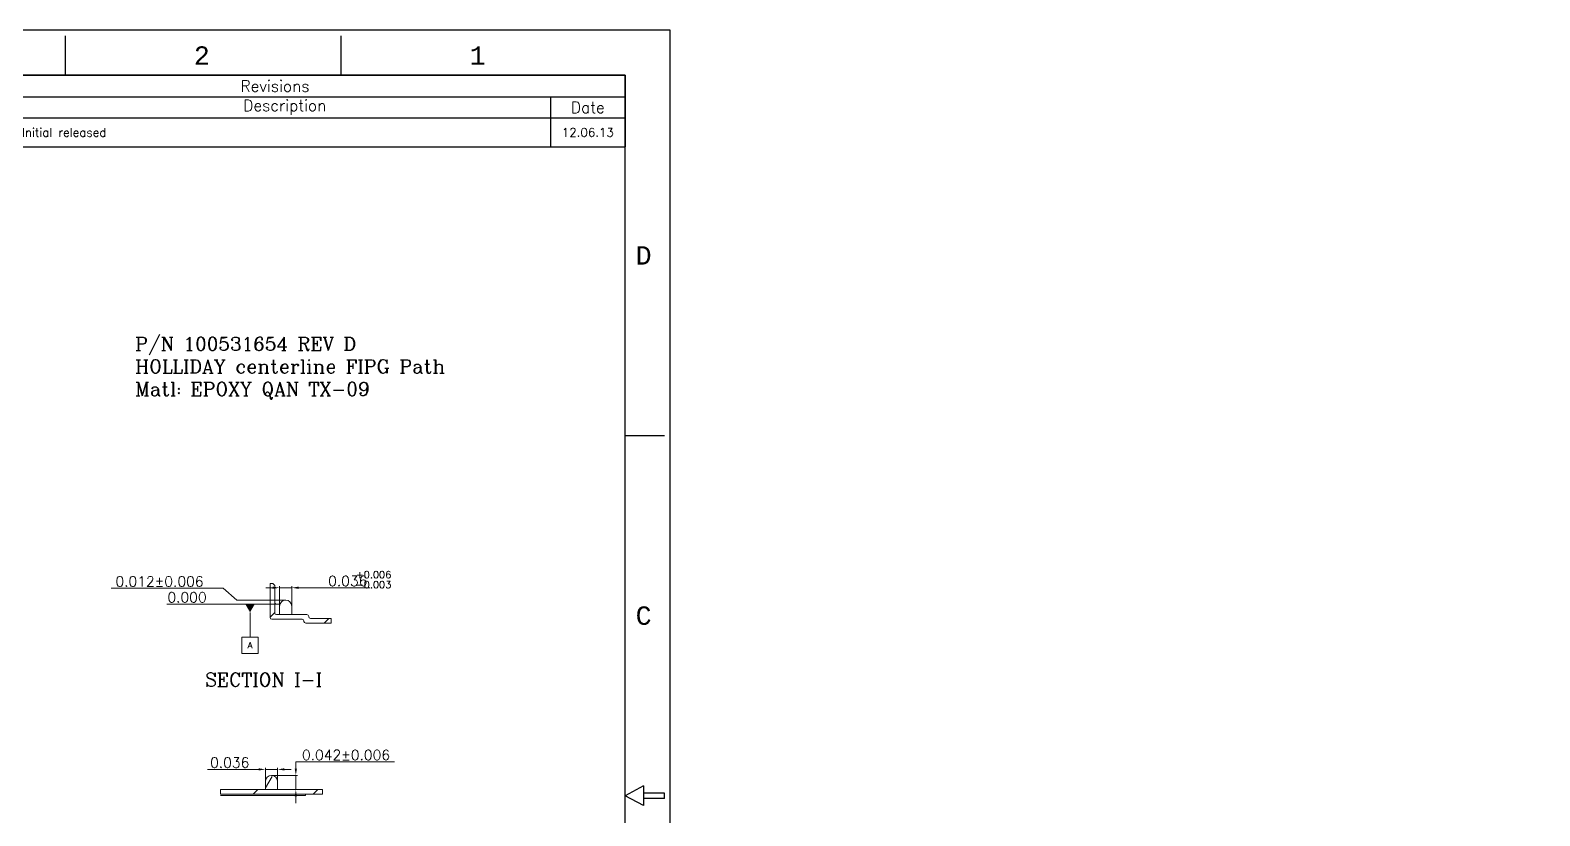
# Model space of a CAD drawing. Header units: inches. Extents: x 248.84 to 258.22, y 1475.26 to 1479.77.
# Drawn here: x 253.773 to 258.222, y 1477.457 to 1479.772 of the extents above; entities that cross this region are included whole.
import ezdxf
from ezdxf.enums import TextEntityAlignment as Align

# ---------------------------------------------------------------- set-up
doc = ezdxf.new("R2010")
doc.units = ezdxf.units.IN
doc.header["$MEASUREMENT"] = 0
doc.layers.add('dimension', color=2, linetype='Continuous', lineweight=9)
doc.layers.add('Text', color=2, linetype='Continuous')
doc.layers.add('TitleBlock', color=3, linetype='Continuous')
doc.styles.add('MONOTXT', font='monotxt.shx')
doc.styles.add('RomanC', font='romanc.shx')
doc.styles.get("Standard").update_dxf_attribs({"font": 'romans.shx', "bigfont": 'gbcbig.shx'})
doc.dimstyles.new('Copy of 0.000', dxfattribs={"dimtxt": 0.03, "dimasz": 0.02, "dimexe": 0.005, "dimexo": 0, "dimgap": 0.005, "dimtad": 1, "dimtoh": 1, "dimdec": 3, "dimzin": 1, "dimdsep": 46, "dimtxsty": 'Standard', "dimcen": 0.05, "dimclrd": 256, "dimclre": 256, "dimclrt": 256, "dimadec": 0, "dimazin": 0, "dimtfac": 1, "dimtdec": 3, "dimtmove": 0, "dimatfit": 3, "dimfxl": 1, "dimlwd": -1, "dimlwe": -1, "dimarcsym": 0})

# ---------------------------------------------------------------- blocks, each defined once
blk = doc.blocks.new('TB')
at = {"layer": 'TitleBlock', "linetype": 'Continuous'}
for p, q in [((303.5, 271), (303.5, 264)), ((352.5, 271), (352.5, 264)), ((403.01, 257.45), (403.01, 253.99)), ((403.01, 200), (410.01, 200)), ((406.28, 137.75), (403.01, 136)), ((406.28, 137.75), (406.28, 134.25)), ((406.28, 134.25), (403.01, 136)), ((410.02, 136.47), (406.28, 136.47)), ((410.02, 135.53), (406.28, 135.53)), ((410.02, 135.53), (410.02, 136.47))]:
    blk.add_line(p, q, dxfattribs=at)
at = {"layer": 'TitleBlock', "linetype": 'Continuous', "flags": 128}
for points in [[(411.01, 0), (411.01, 272), (0, 272), (0, 0)], [(403.01, 8), (403.01, 264), (8, 264), (8, 8)]]:
    blk.add_lwpolyline(points, close=True, dxfattribs=at)
at = {"layer": 'TitleBlock', "linetype": 'Continuous', "style": 'MONOTXT'}
for s, p in [('2', (326.37, 265.86)), ('1', (375.37, 265.86)), ('D', (404.87, 230.36)), ('C', (404.87, 166.36))]:
    blk.add_text(s, height=3.27, dxfattribs=at).set_placement(p)
blk = doc.blocks.new('*T154')
at = {"layer": 'TitleBlock', "color": 0, "linetype": 'ByBlock', "lineweight": -2}
for p, q in [((0, 0), (2.0643, 0)), ((0, 0), (0, -0.211)), ((2.0643, 0), (2.0643, -0.211)), ((0, -0.0638), (2.0643, -0.0638)), ((0.1309, -0.0638), (0.1309, -0.211)), ((0.278, -0.0638), (0.278, -0.211)), ((1.8443, -0.0638), (1.8443, -0.211)), ((0, -0.126), (2.0643, -0.126)), ((0, -0.211), (2.0643, -0.211))]:
    blk.add_line(p, q, dxfattribs=at)
at = {"layer": 'TitleBlock', "color": 0, "linetype": 'Continuous', "attachment_point": 5, "style": 'RomanC'}
for s, insert, char_height, width in [('Revisions', (1.0322, -0.0319), 0.03318, 2.047756), ('Rev', (0.0654, -0.0949), 0.03318, 0.114291), ('Zone', (0.2044, -0.0949), 0.03318, 0.130524), ('Description', (1.0611, -0.0949), 0.033175, 1.549725), ('Date', (1.9543, -0.0949), 0.03318, 0.203454)]:
    blk.add_mtext(s, dxfattribs=dict(at, insert=insert, char_height=char_height, width=width))
at = {"layer": 'TitleBlock', "color": 0, "linetype": 'Continuous', "char_height": 0.0255}
for s, insert, width, attachment_point in [('00', (0.0654, -0.1685), 0.114291, 5), ('Initial released', (0.2863, -0.1685), 1.549725, 4), ('12.06.13', (1.9543, -0.1685), 0.203454, 5)]:
    blk.add_mtext(s, dxfattribs=dict(at, insert=insert, width=width, attachment_point=attachment_point))
blk = doc.blocks.new('*D157')
at = {"layer": 'Defpoints', "color": 0, "linetype": 'Continuous'}
for p in [(254.5438, 1478.1292), (254.5078, 1478.0749), (254.5438, 1478.0749)]:
    blk.add_point(p, dxfattribs=at)
at = {"layer": 'dimension', "linetype": 'Continuous'}
for p, q in [((254.4878, 1478.1292), (254.4678, 1478.1292)), ((254.5078, 1478.0749), (254.5078, 1478.1342)), ((254.5078, 1478.1292), (254.5438, 1478.1292)), ((254.5438, 1478.0749), (254.5438, 1478.1342)), ((254.5638, 1478.1292), (254.7738, 1478.1292))]:
    blk.add_line(p, q, dxfattribs=at)
for points in [[(254.4878, 1478.1325), (254.4878, 1478.1258), (254.5078, 1478.1292)], [(254.5638, 1478.1325), (254.5638, 1478.1258), (254.5438, 1478.1292)]]:
    blk.add_solid(points, dxfattribs=at)
at = {"layer": 'dimension', "linetype": 'Continuous', "insert": (254.7088, 1478.1492), "char_height": 0.03, "attachment_point": 5}
blk.add_mtext('0.036', dxfattribs=at)
blk = doc.blocks.new('*D158')
at = {"layer": 'Defpoints', "color": 0, "linetype": 'Continuous'}
for p in [(254.3001, 1478.0809), (254.5037, 1478.0809), (254.5037, 1478.0809)]:
    blk.add_point(p, dxfattribs=at)
at = {"layer": 'dimension', "linetype": 'Continuous'}
blk.add_line((254.5037, 1478.0809), (254.1751, 1478.0809), dxfattribs=at)
at = {"layer": 'dimension', "linetype": 'Continuous', "insert": (254.2351, 1478.1009), "char_height": 0.03, "attachment_point": 5}
blk.add_mtext('0.000', dxfattribs=at)
blk = doc.blocks.new('*D159')
at = {"layer": 'Defpoints', "color": 0, "linetype": 'Continuous'}
for p in [(254.3019, 1478.1277), (254.5037, 1478.0809), (254.5258, 1478.0929)]:
    blk.add_point(p, dxfattribs=at)
at = {"layer": 'dimension', "linetype": 'Continuous'}
for p, q in [((254.3419, 1478.1277), (254.0112, 1478.1277)), ((254.3819, 1478.0929), (254.3419, 1478.1277)), ((254.5258, 1478.0929), (254.3819, 1478.0929))]:
    blk.add_line(p, q, dxfattribs=at)
at = {"layer": 'dimension', "linetype": 'Continuous', "insert": (254.154, 1478.1477), "char_height": 0.03, "attachment_point": 5}
blk.add_mtext('0.012%%P0.006', dxfattribs=at)
blk = doc.blocks.new('*D160')
at = {"layer": 'Defpoints', "color": 0, "linetype": 'Continuous'}
for p in [(254.4659, 1477.5939), (254.4659, 1477.5583), (254.5019, 1477.5583)]:
    blk.add_point(p, dxfattribs=at)
at = {"layer": 'dimension', "linetype": 'Continuous'}
for p, q in [((254.4459, 1477.5939), (254.2959, 1477.5939)), ((254.4659, 1477.5583), (254.4659, 1477.5989)), ((254.5019, 1477.5939), (254.4659, 1477.5939)), ((254.5019, 1477.5583), (254.5019, 1477.5989)), ((254.5219, 1477.5939), (254.5419, 1477.5939))]:
    blk.add_line(p, q, dxfattribs=at)
for points in [[(254.4459, 1477.5972), (254.4459, 1477.5905), (254.4659, 1477.5939)], [(254.5219, 1477.5972), (254.5219, 1477.5905), (254.5019, 1477.5939)]]:
    blk.add_solid(points, dxfattribs=at)
at = {"layer": 'dimension', "linetype": 'Continuous', "insert": (254.3609, 1477.6139), "char_height": 0.03, "attachment_point": 5}
blk.add_mtext('0.036', dxfattribs=at)
blk = doc.blocks.new('*D161')
at = {"layer": 'Defpoints', "color": 0, "linetype": 'Continuous'}
for p in [(254.4839, 1477.5763), (254.5557, 1477.5763), (254.5019, 1477.5343)]:
    blk.add_point(p, dxfattribs=at)
at = {"layer": 'dimension', "linetype": 'Continuous'}
for p, q in [((254.5557, 1477.5963), (254.5557, 1477.6163)), ((254.5557, 1477.6163), (254.8464, 1477.6163)), ((254.4839, 1477.5763), (254.5607, 1477.5763)), ((254.5557, 1477.5343), (254.5557, 1477.5763)), ((254.5019, 1477.5343), (254.5607, 1477.5343)), ((254.5557, 1477.5143), (254.5557, 1477.4943))]:
    blk.add_line(p, q, dxfattribs=at)
for points in [[(254.5524, 1477.5963), (254.5591, 1477.5963), (254.5557, 1477.5763)], [(254.5524, 1477.5143), (254.5591, 1477.5143), (254.5557, 1477.5343)]]:
    blk.add_solid(points, dxfattribs=at)
at = {"layer": 'dimension', "linetype": 'Continuous', "insert": (254.7036, 1477.6363), "char_height": 0.03, "attachment_point": 5}
blk.add_mtext('0.042%%P0.006', dxfattribs=at)
blk = doc.blocks.new('_TagBox - Metric')
at = {"color": 0, "linetype": 'ByBlock'}
blk.add_lwpolyline([(-4, 4), (4, 4), (4, -4), (-4, -4)], close=True, dxfattribs=at)
at = {"color": 0}
blk.add_attdef('TAGNUMBER', text='', height=3, dxfattribs=at).set_placement((0, -1.5), align=Align.CENTER)
blk = doc.blocks.new('_DatumFilled')
at = {"color": 0, "linetype": 'ByBlock'}
blk.add_solid([(0, 0.58), (-1, 0), (0, -0.58)], dxfattribs=at)

msp = doc.modelspace()

# ---------------------------------------------------------------- hatches: boundary and pattern name
at = {"lineweight": 0}
h = msp.add_hatch(dxfattribs=at)
h.set_pattern_fill('ANSI31', style=0)
h.set_pattern_definition([(45, (238.10775, 1468.21084), (-0.08838835, 0.08838835), [])])
h.paths.add_polyline_path([(254.6598, 1478.0389), (254.6598, 1478.0251), (254.5848, 1478.0251), (254.5847, 1478.0251), (254.5846, 1478.0251), (254.5845, 1478.0251), (254.5843, 1478.0251), (254.5842, 1478.0251), (254.5841, 1478.0251), (254.584, 1478.0251), (254.5839, 1478.0251), (254.5837, 1478.0252), (254.5836, 1478.0252), (254.5835, 1478.0252), (254.5834, 1478.0253), (254.5833, 1478.0253), (254.5831, 1478.0253), (254.583, 1478.0254), (254.5829, 1478.0254), (254.5828, 1478.0255), (254.5827, 1478.0255), (254.5826, 1478.0256), (254.5825, 1478.0256), (254.5824, 1478.0257), (254.5823, 1478.0258), (254.5822, 1478.0258), (254.5821, 1478.0259), (254.582, 1478.026), (254.5819, 1478.026), (254.5818, 1478.0261), (254.5817, 1478.0262), (254.5816, 1478.0263), (254.5815, 1478.0263), (254.5814, 1478.0264), (254.5813, 1478.0265), (254.5812, 1478.0266), (254.5811, 1478.0267), (254.581, 1478.0268), (254.581, 1478.0269), (254.5809, 1478.027), (254.5808, 1478.0271), (254.5807, 1478.0272), (254.5807, 1478.0273), (254.5806, 1478.0274), (254.5805, 1478.0275), (254.5805, 1478.0276), (254.5804, 1478.0277), (254.5804, 1478.0278), (254.5803, 1478.0279), (254.5803, 1478.028), (254.5802, 1478.0281), (254.5802, 1478.0283), (254.5801, 1478.0284), (254.5801, 1478.0285), (254.58, 1478.0286), (254.58, 1478.0287), (254.58, 1478.0288), (254.58, 1478.029), (254.5799, 1478.0291), (254.5799, 1478.0292), (254.5799, 1478.0293), (254.5799, 1478.0294), (254.5799, 1478.0296), (254.5798, 1478.0297), (254.5798, 1478.0298), (254.5798, 1478.0299), (254.5798, 1478.0301), (254.5798, 1478.0311), (254.5798, 1478.0312), (254.5798, 1478.0313), (254.5798, 1478.0314), (254.5798, 1478.0315), (254.5798, 1478.0317), (254.5798, 1478.0318), (254.5798, 1478.0319), (254.5797, 1478.032), (254.5797, 1478.0321), (254.5797, 1478.0323), (254.5796, 1478.0324), (254.5796, 1478.0325), (254.5796, 1478.0326), (254.5795, 1478.0327), (254.5795, 1478.0329), (254.5794, 1478.033), (254.5794, 1478.0331), (254.5793, 1478.0332), (254.5793, 1478.0333), (254.5792, 1478.0334), (254.5792, 1478.0335), (254.5791, 1478.0336), (254.5791, 1478.0337), (254.579, 1478.0338), (254.5789, 1478.0339), (254.5788, 1478.034), (254.5788, 1478.0341), (254.5787, 1478.0342), (254.5786, 1478.0343), (254.5785, 1478.0344), (254.5785, 1478.0345), (254.5784, 1478.0346), (254.5783, 1478.0347), (254.5782, 1478.0348), (254.5781, 1478.0348), (254.578, 1478.0349), (254.5779, 1478.035), (254.5778, 1478.0351), (254.5777, 1478.0351), (254.5776, 1478.0352), (254.5775, 1478.0353), (254.5774, 1478.0353), (254.5773, 1478.0354), (254.5772, 1478.0355), (254.5771, 1478.0355), (254.577, 1478.0356), (254.5769, 1478.0356), (254.5767, 1478.0357), (254.5766, 1478.0357), (254.5765, 1478.0358), (254.5764, 1478.0358), (254.5763, 1478.0358), (254.5762, 1478.0359), (254.576, 1478.0359), (254.5759, 1478.0359), (254.5758, 1478.036), (254.5757, 1478.036), (254.5756, 1478.036), (254.5754, 1478.036), (254.5753, 1478.036), (254.5752, 1478.036), (254.5751, 1478.036), (254.575, 1478.0361), (254.5748, 1478.0361), (254.4848, 1478.0361), (254.4847, 1478.0361), (254.4846, 1478.0361), (254.4845, 1478.0361), (254.4843, 1478.0361), (254.4842, 1478.0361), (254.4841, 1478.0361), (254.484, 1478.0361), (254.4839, 1478.0361), (254.4837, 1478.0362), (254.4836, 1478.0362), (254.4835, 1478.0362), (254.4834, 1478.0363), (254.4833, 1478.0363), (254.4831, 1478.0363), (254.483, 1478.0364), (254.4829, 1478.0364), (254.4828, 1478.0365), (254.4827, 1478.0365), (254.4826, 1478.0366), (254.4825, 1478.0366), (254.4824, 1478.0367), (254.4823, 1478.0368), (254.4822, 1478.0368), (254.4821, 1478.0369), (254.482, 1478.037), (254.4819, 1478.037), (254.4818, 1478.0371), (254.4817, 1478.0372), (254.4816, 1478.0373), (254.4815, 1478.0373), (254.4814, 1478.0374), (254.4813, 1478.0375), (254.4812, 1478.0376), (254.4811, 1478.0377), (254.481, 1478.0378), (254.481, 1478.0379), (254.4809, 1478.038), (254.4808, 1478.0381), (254.4807, 1478.0382), (254.4807, 1478.0383), (254.4806, 1478.0384), (254.4805, 1478.0385), (254.4805, 1478.0386), (254.4804, 1478.0387), (254.4804, 1478.0388), (254.4803, 1478.0389), (254.4803, 1478.039), (254.4802, 1478.0391), (254.4802, 1478.0393), (254.4801, 1478.0394), (254.4801, 1478.0395), (254.48, 1478.0396), (254.48, 1478.0397), (254.48, 1478.0398), (254.48, 1478.04), (254.4799, 1478.0401), (254.4799, 1478.0402), (254.4799, 1478.0403), (254.4799, 1478.0404), (254.4799, 1478.0406), (254.4798, 1478.0407), (254.4798, 1478.0408), (254.4798, 1478.0409), (254.4798, 1478.0411), (254.4798, 1478.1421), (254.4876, 1478.1421), (254.4936, 1478.1361), (254.4936, 1478.0549), (254.4936, 1478.0547), (254.4936, 1478.0546), (254.4936, 1478.0545), (254.4937, 1478.0544), (254.4937, 1478.0542), (254.4937, 1478.0541), (254.4937, 1478.054), (254.4937, 1478.0539), (254.4938, 1478.0538), (254.4938, 1478.0536), (254.4938, 1478.0535), (254.4938, 1478.0534), (254.4939, 1478.0533), (254.4939, 1478.0532), (254.494, 1478.0531), (254.494, 1478.0529), (254.4941, 1478.0528), (254.4941, 1478.0527), (254.4942, 1478.0526), (254.4942, 1478.0525), (254.4943, 1478.0524), (254.4943, 1478.0523), (254.4944, 1478.0522), (254.4945, 1478.0521), (254.4945, 1478.052), (254.4946, 1478.0519), (254.4947, 1478.0518), (254.4948, 1478.0517), (254.4948, 1478.0516), (254.4949, 1478.0515), (254.495, 1478.0514), (254.4951, 1478.0513), (254.4952, 1478.0512), (254.4953, 1478.0511), (254.4954, 1478.0511), (254.4955, 1478.051), (254.4956, 1478.0509), (254.4957, 1478.0508), (254.4958, 1478.0508), (254.4959, 1478.0507), (254.496, 1478.0506), (254.4961, 1478.0506), (254.4962, 1478.0505), (254.4963, 1478.0504), (254.4964, 1478.0504), (254.4965, 1478.0503), (254.4966, 1478.0503), (254.4967, 1478.0502), (254.4968, 1478.0502), (254.4969, 1478.0501), (254.4971, 1478.0501), (254.4972, 1478.0501), (254.4973, 1478.05), (254.4974, 1478.05), (254.4975, 1478.05), (254.4977, 1478.0499), (254.4978, 1478.0499), (254.4979, 1478.0499), (254.498, 1478.0499), (254.4981, 1478.0499), (254.4983, 1478.0499), (254.4984, 1478.0499), (254.4985, 1478.0499), (254.4986, 1478.0499), (254.5886, 1478.0499), (254.5888, 1478.0499), (254.5889, 1478.0498), (254.589, 1478.0498), (254.5891, 1478.0498), (254.5892, 1478.0498), (254.5894, 1478.0498), (254.5895, 1478.0498), (254.5896, 1478.0498), (254.5897, 1478.0497), (254.5898, 1478.0497), (254.59, 1478.0497), (254.5901, 1478.0496), (254.5902, 1478.0496), (254.5903, 1478.0496), (254.5904, 1478.0495), (254.5905, 1478.0495), (254.5907, 1478.0494), (254.5908, 1478.0494), (254.5909, 1478.0493), (254.591, 1478.0493), (254.5911, 1478.0492), (254.5912, 1478.0491), (254.5913, 1478.0491), (254.5914, 1478.049), (254.5915, 1478.0489), (254.5916, 1478.0489), (254.5917, 1478.0488), (254.5918, 1478.0487), (254.5919, 1478.0486), (254.592, 1478.0486), (254.5921, 1478.0485), (254.5922, 1478.0484), (254.5923, 1478.0483), (254.5923, 1478.0482), (254.5924, 1478.0481), (254.5925, 1478.048), (254.5926, 1478.0479), (254.5926, 1478.0478), (254.5927, 1478.0477), (254.5928, 1478.0476), (254.5929, 1478.0475), (254.5929, 1478.0474), (254.593, 1478.0473), (254.593, 1478.0472), (254.5931, 1478.0471), (254.5931, 1478.047), (254.5932, 1478.0469), (254.5932, 1478.0468), (254.5933, 1478.0467), (254.5933, 1478.0465), (254.5934, 1478.0464), (254.5934, 1478.0463), (254.5934, 1478.0462), (254.5935, 1478.0461), (254.5935, 1478.0459), (254.5935, 1478.0458), (254.5936, 1478.0457), (254.5936, 1478.0456), (254.5936, 1478.0455), (254.5936, 1478.0453), (254.5936, 1478.0452), (254.5936, 1478.0451), (254.5936, 1478.045), (254.5936, 1478.0449), (254.5936, 1478.0439), (254.5936, 1478.0437), (254.5936, 1478.0436), (254.5936, 1478.0435), (254.5937, 1478.0434), (254.5937, 1478.0432), (254.5937, 1478.0431), (254.5937, 1478.043), (254.5937, 1478.0429), (254.5938, 1478.0428), (254.5938, 1478.0426), (254.5938, 1478.0425), (254.5938, 1478.0424), (254.5939, 1478.0423), (254.5939, 1478.0422), (254.594, 1478.0421), (254.594, 1478.0419), (254.5941, 1478.0418), (254.5941, 1478.0417), (254.5942, 1478.0416), (254.5942, 1478.0415), (254.5943, 1478.0414), (254.5943, 1478.0413), (254.5944, 1478.0412), (254.5945, 1478.0411), (254.5945, 1478.041), (254.5946, 1478.0409), (254.5947, 1478.0408), (254.5948, 1478.0407), (254.5948, 1478.0406), (254.5949, 1478.0405), (254.595, 1478.0404), (254.5951, 1478.0403), (254.5952, 1478.0402), (254.5953, 1478.0401), (254.5954, 1478.0401), (254.5955, 1478.04), (254.5956, 1478.0399), (254.5957, 1478.0398), (254.5958, 1478.0398), (254.5959, 1478.0397), (254.596, 1478.0396), (254.5961, 1478.0396), (254.5962, 1478.0395), (254.5963, 1478.0394), (254.5964, 1478.0394), (254.5965, 1478.0393), (254.5966, 1478.0393), (254.5967, 1478.0392), (254.5968, 1478.0392), (254.5969, 1478.0391), (254.5971, 1478.0391), (254.5972, 1478.0391), (254.5973, 1478.039), (254.5974, 1478.039), (254.5975, 1478.039), (254.5977, 1478.0389), (254.5978, 1478.0389), (254.5979, 1478.0389), (254.598, 1478.0389), (254.5981, 1478.0389), (254.5983, 1478.0389), (254.5984, 1478.0389), (254.5985, 1478.0389), (254.5986, 1478.0389)])
h.paths.add_polyline_path([(258.1342, 1478.0277), (258.1349, 1478.0318), (258.1349, 1478.0317), (258.1349, 1478.0315), (258.1348, 1478.0314), (258.1348, 1478.0313), (258.1348, 1478.0312), (258.1348, 1478.0311), (258.1348, 1478.0301), (258.1348, 1478.0299), (258.1348, 1478.0298), (258.1348, 1478.0297), (258.1348, 1478.0296), (258.1348, 1478.0294), (258.1348, 1478.0293), (258.1348, 1478.0292), (258.1347, 1478.0291), (258.1347, 1478.029), (258.1347, 1478.0288), (258.1346, 1478.0287), (258.1346, 1478.0286), (258.1346, 1478.0285), (258.1345, 1478.0284), (258.1345, 1478.0283), (258.1344, 1478.0281), (258.1344, 1478.028), (258.1343, 1478.0279), (258.1343, 1478.0278), (258.1342, 1478.0277)])
h.paths.add_polyline_path([(258.2198, 1478.0499), (258.217, 1478.0499), (258.2172, 1478.0499), (258.2173, 1478.0499), (258.2174, 1478.0499), (258.2175, 1478.0499), (258.2176, 1478.0499), (258.2178, 1478.0499), (258.2179, 1478.0499), (258.218, 1478.0499), (258.2181, 1478.05), (258.2182, 1478.05), (258.2184, 1478.05), (258.2185, 1478.0501), (258.2186, 1478.0501), (258.2187, 1478.0501), (258.2188, 1478.0502), (258.2189, 1478.0502), (258.2191, 1478.0503), (258.2192, 1478.0503), (258.2193, 1478.0504), (258.2194, 1478.0504), (258.2195, 1478.0505), (258.2196, 1478.0506), (258.2197, 1478.0506), (258.2198, 1478.0507), (258.2199, 1478.0508), (258.22, 1478.0508), (258.2201, 1478.0509), (258.2202, 1478.051), (258.2203, 1478.0511), (258.2204, 1478.0511), (258.2205, 1478.0512), (258.2206, 1478.0513), (258.2207, 1478.0514), (258.2207, 1478.0515), (258.2208, 1478.0516), (258.2209, 1478.0517), (258.221, 1478.0518), (258.221, 1478.0519), (258.2211, 1478.052), (258.2212, 1478.0521), (258.2213, 1478.0522)])
h.paths.add_polyline_path([(258.1216, 1478.0472), (258.121, 1478.0431), (258.121, 1478.0432), (258.121, 1478.0434), (258.121, 1478.0435), (258.121, 1478.0436), (258.121, 1478.0437), (258.121, 1478.0439), (258.121, 1478.0449), (258.121, 1478.045), (258.121, 1478.0451), (258.121, 1478.0452), (258.1211, 1478.0453), (258.1211, 1478.0455), (258.1211, 1478.0456), (258.1211, 1478.0457), (258.1211, 1478.0458), (258.1212, 1478.0459), (258.1212, 1478.0461), (258.1212, 1478.0462), (258.1212, 1478.0463), (258.1213, 1478.0464), (258.1213, 1478.0465), (258.1214, 1478.0467), (258.1214, 1478.0468), (258.1215, 1478.0469), (258.1215, 1478.047), (258.1216, 1478.0471), (258.1216, 1478.0472)])
h.paths.add_polyline_path([(258.222, 1478.0534), (258.2213, 1478.0523), (258.2214, 1478.0524), (258.2214, 1478.0525), (258.2215, 1478.0526), (258.2215, 1478.0527), (258.2216, 1478.0528), (258.2216, 1478.0529), (258.2217, 1478.0531), (258.2217, 1478.0532), (258.2218, 1478.0533), (258.2218, 1478.0534), (258.2218, 1478.0535), (258.2219, 1478.0536), (258.2219, 1478.0538), (258.2219, 1478.0539), (258.222, 1478.054), (258.222, 1478.0541), (258.222, 1478.0542), (258.222, 1478.0544), (258.222, 1478.0545), (258.222, 1478.0546), (258.222, 1478.0547), (258.222, 1478.0549)])
h.paths.add_polyline_path([(258.1209, 1478.0423), (258.1203, 1478.0413), (258.1204, 1478.0414), (258.1204, 1478.0415), (258.1205, 1478.0416), (258.1205, 1478.0417), (258.1206, 1478.0418), (258.1206, 1478.0419), (258.1207, 1478.0421), (258.1207, 1478.0422), (258.1208, 1478.0423), (258.1208, 1478.0424), (258.1208, 1478.0425), (258.1209, 1478.0426), (258.1209, 1478.0428), (258.1209, 1478.0429), (258.121, 1478.043), (258.121, 1478.043)])
h.paths.add_polyline_path([(258.137, 1478.0361), (258.1398, 1478.0361), (258.1397, 1478.0361), (258.1396, 1478.036), (258.1395, 1478.036), (258.1393, 1478.036), (258.1392, 1478.036), (258.1391, 1478.036), (258.139, 1478.036), (258.1389, 1478.036), (258.1387, 1478.0359), (258.1386, 1478.0359), (258.1385, 1478.0359), (258.1384, 1478.0358), (258.1383, 1478.0358), (258.1381, 1478.0358), (258.138, 1478.0357), (258.1379, 1478.0357), (258.1378, 1478.0356), (258.1377, 1478.0356), (258.1376, 1478.0355), (258.1375, 1478.0355), (258.1374, 1478.0354), (258.1373, 1478.0353), (258.1372, 1478.0353), (258.1371, 1478.0352), (258.137, 1478.0351), (258.1369, 1478.0351), (258.1368, 1478.035), (258.1367, 1478.0349), (258.1366, 1478.0348), (258.1365, 1478.0348), (258.1364, 1478.0347), (258.1363, 1478.0346), (258.1362, 1478.0345), (258.1361, 1478.0344), (258.136, 1478.0343), (258.136, 1478.0342), (258.1359, 1478.0341), (258.1358, 1478.034), (258.1357, 1478.0339), (258.1357, 1478.0338), (258.1356, 1478.0337)])
h.paths.add_polyline_path([(258.1188, 1478.0389), (258.116, 1478.0389), (258.1162, 1478.0389), (258.1163, 1478.0389), (258.1164, 1478.0389), (258.1165, 1478.0389), (258.1166, 1478.0389), (258.1168, 1478.0389), (258.1169, 1478.0389), (258.117, 1478.0389), (258.1171, 1478.039), (258.1172, 1478.039), (258.1174, 1478.039), (258.1175, 1478.0391), (258.1176, 1478.0391), (258.1177, 1478.0391), (258.1178, 1478.0392), (258.1179, 1478.0392), (258.1181, 1478.0393), (258.1182, 1478.0393), (258.1183, 1478.0394), (258.1184, 1478.0394), (258.1185, 1478.0395), (258.1186, 1478.0396), (258.1187, 1478.0396), (258.1188, 1478.0397), (258.1189, 1478.0398), (258.119, 1478.0398), (258.1191, 1478.0399), (258.1192, 1478.04), (258.1193, 1478.0401), (258.1194, 1478.0401), (258.1195, 1478.0402), (258.1196, 1478.0403), (258.1197, 1478.0404), (258.1197, 1478.0405), (258.1198, 1478.0406), (258.1199, 1478.0407), (258.12, 1478.0408), (258.12, 1478.0409), (258.1201, 1478.041), (258.1202, 1478.0411), (258.1203, 1478.0412)])
h.paths.add_polyline_path([(258.1349, 1478.0326), (258.1355, 1478.0336), (258.1355, 1478.0335), (258.1354, 1478.0334), (258.1354, 1478.0333), (258.1353, 1478.0332), (258.1353, 1478.0331), (258.1352, 1478.033), (258.1352, 1478.0329), (258.1351, 1478.0327), (258.1351, 1478.0326), (258.135, 1478.0325), (258.135, 1478.0324), (258.135, 1478.0323), (258.135, 1478.0321), (258.1349, 1478.032), (258.1349, 1478.0319), (258.1349, 1478.0319)])
h.paths.add_polyline_path([(257.5703, 1478.0614), (257.5686, 1478.063), (257.5686, 1478.063), (257.5686, 1478.063), (257.5686, 1478.0629), (257.5687, 1478.0629), (257.5687, 1478.0629), (257.5687, 1478.0629), (257.5687, 1478.0629), (257.5688, 1478.0629), (257.5688, 1478.0628), (257.5689, 1478.0628), (257.5689, 1478.0628)])
h = msp.add_hatch(dxfattribs=at)
h.set_pattern_fill('ANSI31', style=0)
h.set_pattern_definition([(45, (238.25221, 1467.70628), (-0.08838835, 0.08838835), [])])
h.paths.add_polyline_path([(254.3339, 1477.5343), (254.3339, 1477.5205), (254.6399, 1477.5205), (254.64, 1477.5205), (254.6401, 1477.5205), (254.6402, 1477.5205), (254.6404, 1477.5205), (254.6405, 1477.5205), (254.6406, 1477.5205), (254.6407, 1477.5206), (254.6409, 1477.5206), (254.641, 1477.5206), (254.6411, 1477.5206), (254.6412, 1477.5207), (254.6413, 1477.5207), (254.6414, 1477.5207), (254.6416, 1477.5208), (254.6417, 1477.5208), (254.6418, 1477.5209), (254.6419, 1477.5209), (254.642, 1477.521), (254.6421, 1477.521), (254.6422, 1477.5211), (254.6423, 1477.5211), (254.6424, 1477.5212), (254.6426, 1477.5213), (254.6427, 1477.5213), (254.6428, 1477.5214), (254.6429, 1477.5215), (254.643, 1477.5216), (254.643, 1477.5216), (254.6431, 1477.5217), (254.6432, 1477.5218), (254.6433, 1477.5219), (254.6434, 1477.522), (254.6435, 1477.522), (254.6436, 1477.5221), (254.6437, 1477.5222), (254.6437, 1477.5223), (254.6438, 1477.5224), (254.6439, 1477.5225), (254.644, 1477.5226), (254.644, 1477.5227), (254.6441, 1477.5228), (254.6442, 1477.5229), (254.6442, 1477.523), (254.6443, 1477.5231), (254.6443, 1477.5232), (254.6444, 1477.5234), (254.6444, 1477.5235), (254.6445, 1477.5236), (254.6445, 1477.5237), (254.6446, 1477.5238), (254.6446, 1477.5239), (254.6447, 1477.524), (254.6447, 1477.5242), (254.6447, 1477.5243), (254.6448, 1477.5244), (254.6448, 1477.5245), (254.6448, 1477.5246), (254.6448, 1477.5248), (254.6448, 1477.5249), (254.6449, 1477.525), (254.6449, 1477.5251), (254.6449, 1477.5252), (254.6449, 1477.5254), (254.6449, 1477.5255), (254.6449, 1477.5265), (254.6449, 1477.5266), (254.6449, 1477.5267), (254.6449, 1477.5269), (254.6449, 1477.527), (254.6449, 1477.5271), (254.6449, 1477.5272), (254.645, 1477.5273), (254.645, 1477.5275), (254.645, 1477.5276), (254.645, 1477.5277), (254.6451, 1477.5278), (254.6451, 1477.5279), (254.6451, 1477.5281), (254.6452, 1477.5282), (254.6452, 1477.5283), (254.6453, 1477.5284), (254.6453, 1477.5285), (254.6454, 1477.5286), (254.6454, 1477.5287), (254.6455, 1477.5288), (254.6455, 1477.529), (254.6456, 1477.5291), (254.6457, 1477.5292), (254.6457, 1477.5293), (254.6458, 1477.5294), (254.6459, 1477.5295), (254.6459, 1477.5296), (254.646, 1477.5297), (254.6461, 1477.5298), (254.6462, 1477.5299), (254.6463, 1477.5299), (254.6463, 1477.53), (254.6464, 1477.5301), (254.6465, 1477.5302), (254.6466, 1477.5303), (254.6467, 1477.5304), (254.6468, 1477.5304), (254.6469, 1477.5305), (254.647, 1477.5306), (254.6471, 1477.5306), (254.6472, 1477.5307), (254.6473, 1477.5308), (254.6474, 1477.5308), (254.6475, 1477.5309), (254.6476, 1477.531), (254.6477, 1477.531), (254.6479, 1477.5311), (254.648, 1477.5311), (254.6481, 1477.5312), (254.6482, 1477.5312), (254.6483, 1477.5312), (254.6484, 1477.5313), (254.6485, 1477.5313), (254.6487, 1477.5313), (254.6488, 1477.5314), (254.6489, 1477.5314), (254.649, 1477.5314), (254.6491, 1477.5314), (254.6493, 1477.5315), (254.6494, 1477.5315), (254.6495, 1477.5315), (254.6496, 1477.5315), (254.6498, 1477.5315), (254.6499, 1477.5315), (254.7399, 1477.5315), (254.74, 1477.5315), (254.7401, 1477.5315), (254.7402, 1477.5315), (254.7404, 1477.5315), (254.7405, 1477.5315), (254.7406, 1477.5315), (254.7407, 1477.5316), (254.7409, 1477.5316), (254.741, 1477.5316), (254.7411, 1477.5316), (254.7412, 1477.5317), (254.7413, 1477.5317), (254.7414, 1477.5317), (254.7416, 1477.5318), (254.7417, 1477.5318), (254.7418, 1477.5319), (254.7419, 1477.5319), (254.742, 1477.532), (254.7421, 1477.532), (254.7422, 1477.5321), (254.7423, 1477.5321), (254.7424, 1477.5322), (254.7426, 1477.5323), (254.7427, 1477.5323), (254.7428, 1477.5324), (254.7429, 1477.5325), (254.743, 1477.5326), (254.743, 1477.5326), (254.7431, 1477.5327), (254.7432, 1477.5328), (254.7433, 1477.5329), (254.7434, 1477.533), (254.7435, 1477.533), (254.7436, 1477.5331), (254.7437, 1477.5332), (254.7437, 1477.5333), (254.7438, 1477.5334), (254.7439, 1477.5335), (254.744, 1477.5336), (254.744, 1477.5337), (254.7441, 1477.5338), (254.7442, 1477.5339), (254.7442, 1477.534), (254.7443, 1477.5341), (254.7443, 1477.5342), (254.7444, 1477.5344), (254.7444, 1477.5345), (254.7445, 1477.5346), (254.7445, 1477.5347), (254.7446, 1477.5348), (254.7446, 1477.5349), (254.7447, 1477.535), (254.7447, 1477.5352), (254.7447, 1477.5353), (254.7448, 1477.5354), (254.7448, 1477.5355), (254.7448, 1477.5356), (254.7448, 1477.5358), (254.7448, 1477.5359), (254.7449, 1477.536), (254.7449, 1477.5361), (254.7449, 1477.5362), (254.7449, 1477.5364), (254.7449, 1477.5365), (254.7449, 1477.6375), (254.7371, 1477.6375), (254.7311, 1477.6315), (254.7311, 1477.5503), (254.7311, 1477.5502), (254.7311, 1477.55), (254.7311, 1477.5499), (254.7311, 1477.5498), (254.731, 1477.5497), (254.731, 1477.5496), (254.731, 1477.5494), (254.731, 1477.5493), (254.731, 1477.5492), (254.7309, 1477.5491), (254.7309, 1477.549), (254.7309, 1477.5488), (254.7308, 1477.5487), (254.7308, 1477.5486), (254.7307, 1477.5485), (254.7307, 1477.5484), (254.7306, 1477.5483), (254.7306, 1477.5482), (254.7305, 1477.548), (254.7305, 1477.5479), (254.7304, 1477.5478), (254.7304, 1477.5477), (254.7303, 1477.5476), (254.7302, 1477.5475), (254.7302, 1477.5474), (254.7301, 1477.5473), (254.73, 1477.5472), (254.7299, 1477.5471), (254.7299, 1477.547), (254.7298, 1477.5469), (254.7297, 1477.5468), (254.7296, 1477.5468), (254.7295, 1477.5467), (254.7294, 1477.5466), (254.7293, 1477.5465), (254.7292, 1477.5464), (254.7292, 1477.5464), (254.7291, 1477.5463), (254.729, 1477.5462), (254.7289, 1477.5461), (254.7288, 1477.5461), (254.7286, 1477.546), (254.7285, 1477.5459), (254.7284, 1477.5459), (254.7283, 1477.5458), (254.7282, 1477.5458), (254.7281, 1477.5457), (254.728, 1477.5457), (254.7279, 1477.5456), (254.7278, 1477.5456), (254.7276, 1477.5455), (254.7275, 1477.5455), (254.7274, 1477.5455), (254.7273, 1477.5454), (254.7272, 1477.5454), (254.7271, 1477.5454), (254.7269, 1477.5454), (254.7268, 1477.5453), (254.7267, 1477.5453), (254.7266, 1477.5453), (254.7264, 1477.5453), (254.7263, 1477.5453), (254.7262, 1477.5453), (254.7261, 1477.5453), (254.6361, 1477.5453), (254.636, 1477.5453), (254.6358, 1477.5453), (254.6357, 1477.5453), (254.6356, 1477.5453), (254.6355, 1477.5453), (254.6353, 1477.5452), (254.6352, 1477.5452), (254.6351, 1477.5452), (254.635, 1477.5452), (254.6349, 1477.5451), (254.6347, 1477.5451), (254.6346, 1477.5451), (254.6345, 1477.545), (254.6344, 1477.545), (254.6343, 1477.545), (254.6342, 1477.5449), (254.6341, 1477.5449), (254.6339, 1477.5448), (254.6338, 1477.5448), (254.6337, 1477.5447), (254.6336, 1477.5446), (254.6335, 1477.5446), (254.6334, 1477.5445), (254.6333, 1477.5444), (254.6332, 1477.5444), (254.6331, 1477.5443), (254.633, 1477.5442), (254.6329, 1477.5442), (254.6328, 1477.5441), (254.6327, 1477.544), (254.6326, 1477.5439), (254.6325, 1477.5438), (254.6325, 1477.5437), (254.6324, 1477.5437), (254.6323, 1477.5436), (254.6322, 1477.5435), (254.6321, 1477.5434), (254.6321, 1477.5433), (254.632, 1477.5432), (254.6319, 1477.5431), (254.6319, 1477.543), (254.6318, 1477.5429), (254.6317, 1477.5428), (254.6317, 1477.5426), (254.6316, 1477.5425), (254.6316, 1477.5424), (254.6315, 1477.5423), (254.6315, 1477.5422), (254.6314, 1477.5421), (254.6314, 1477.542), (254.6313, 1477.5419), (254.6313, 1477.5417), (254.6313, 1477.5416), (254.6312, 1477.5415), (254.6312, 1477.5414), (254.6312, 1477.5413), (254.6312, 1477.5411), (254.6311, 1477.541), (254.6311, 1477.5409), (254.6311, 1477.5408), (254.6311, 1477.5407), (254.6311, 1477.5405), (254.6311, 1477.5404), (254.6311, 1477.5403), (254.6311, 1477.5393), (254.6311, 1477.5392), (254.6311, 1477.539), (254.6311, 1477.5389), (254.6311, 1477.5388), (254.631, 1477.5387), (254.631, 1477.5386), (254.631, 1477.5384), (254.631, 1477.5383), (254.631, 1477.5382), (254.6309, 1477.5381), (254.6309, 1477.538), (254.6309, 1477.5378), (254.6308, 1477.5377), (254.6308, 1477.5376), (254.6307, 1477.5375), (254.6307, 1477.5374), (254.6306, 1477.5373), (254.6306, 1477.5372), (254.6305, 1477.537), (254.6305, 1477.5369), (254.6304, 1477.5368), (254.6304, 1477.5367), (254.6303, 1477.5366), (254.6302, 1477.5365), (254.6302, 1477.5364), (254.6301, 1477.5363), (254.63, 1477.5362), (254.6299, 1477.5361), (254.6299, 1477.536), (254.6298, 1477.5359), (254.6297, 1477.5358), (254.6296, 1477.5358), (254.6295, 1477.5357), (254.6294, 1477.5356), (254.6293, 1477.5355), (254.6292, 1477.5354), (254.6292, 1477.5354), (254.6291, 1477.5353), (254.629, 1477.5352), (254.6289, 1477.5351), (254.6288, 1477.5351), (254.6286, 1477.535), (254.6285, 1477.5349), (254.6284, 1477.5349), (254.6283, 1477.5348), (254.6282, 1477.5348), (254.6281, 1477.5347), (254.628, 1477.5347), (254.6279, 1477.5346), (254.6278, 1477.5346), (254.6276, 1477.5345), (254.6275, 1477.5345), (254.6274, 1477.5345), (254.6273, 1477.5344), (254.6272, 1477.5344), (254.6271, 1477.5344), (254.6269, 1477.5344), (254.6268, 1477.5343), (254.6267, 1477.5343), (254.6266, 1477.5343), (254.6264, 1477.5343), (254.6263, 1477.5343), (254.6262, 1477.5343), (254.6261, 1477.5343)])
h.paths.add_polyline_path([(251.0899, 1477.5285), (251.0885, 1477.5299), (251.0886, 1477.5299), (251.0887, 1477.5298), (251.0887, 1477.5297), (251.0888, 1477.5296), (251.0889, 1477.5295), (251.089, 1477.5294), (251.089, 1477.5293), (251.0891, 1477.5292), (251.0892, 1477.5291), (251.0892, 1477.529), (251.0893, 1477.5288), (251.0893, 1477.5287), (251.0894, 1477.5286), (251.0894, 1477.5285), (251.0895, 1477.5284), (251.0895, 1477.5283), (251.0896, 1477.5282), (251.0896, 1477.5281), (251.0897, 1477.5279), (251.0897, 1477.5278), (251.0897, 1477.5277), (251.0898, 1477.5276), (251.0898, 1477.5275), (251.0898, 1477.5273), (251.0898, 1477.5272), (251.0898, 1477.5271), (251.0899, 1477.527), (251.0899, 1477.5269), (251.0899, 1477.5267), (251.0899, 1477.5266), (251.0899, 1477.5265)])
h.paths.add_polyline_path([(251.0056, 1477.5453), (251.0077, 1477.5453), (251.0076, 1477.5453), (251.0074, 1477.5453), (251.0073, 1477.5453), (251.0072, 1477.5453), (251.0071, 1477.5453), (251.0069, 1477.5453), (251.0068, 1477.5454), (251.0067, 1477.5454), (251.0066, 1477.5454), (251.0065, 1477.5454), (251.0063, 1477.5455), (251.0062, 1477.5455), (251.0061, 1477.5455), (251.006, 1477.5456), (251.0059, 1477.5456), (251.0058, 1477.5457), (251.0057, 1477.5457), (251.0055, 1477.5458), (251.0054, 1477.5458), (251.0053, 1477.5459), (251.0052, 1477.5459), (251.0051, 1477.546), (251.005, 1477.5461), (251.0049, 1477.5461), (251.0048, 1477.5462), (251.0047, 1477.5463), (251.0046, 1477.5464), (251.0045, 1477.5464), (251.0044, 1477.5465), (251.0043, 1477.5466), (251.0042, 1477.5467), (251.0041, 1477.5468)])
h.paths.add_polyline_path([(251.1037, 1477.5373), (251.1051, 1477.5358), (251.105, 1477.5359), (251.1049, 1477.536), (251.1048, 1477.5361), (251.1047, 1477.5362), (251.1047, 1477.5363), (251.1046, 1477.5364), (251.1045, 1477.5365), (251.1045, 1477.5366), (251.1044, 1477.5367), (251.1043, 1477.5368), (251.1043, 1477.5369), (251.1042, 1477.537), (251.1042, 1477.5372), (251.1041, 1477.5373), (251.1041, 1477.5374), (251.104, 1477.5375), (251.104, 1477.5376), (251.1039, 1477.5377), (251.1039, 1477.5378), (251.1039, 1477.538), (251.1038, 1477.5381), (251.1038, 1477.5382), (251.1038, 1477.5383), (251.1038, 1477.5384), (251.1037, 1477.5386), (251.1037, 1477.5387), (251.1037, 1477.5388), (251.1037, 1477.5389), (251.1037, 1477.539), (251.1037, 1477.5392), (251.1037, 1477.5393)])
h.paths.add_polyline_path([(251.0027, 1477.5483), (251.0041, 1477.5468), (251.004, 1477.5469), (251.0039, 1477.547), (251.0038, 1477.5471), (251.0037, 1477.5472), (251.0037, 1477.5473), (251.0036, 1477.5474), (251.0035, 1477.5475), (251.0035, 1477.5476), (251.0034, 1477.5477), (251.0033, 1477.5478), (251.0033, 1477.5479), (251.0032, 1477.548), (251.0032, 1477.5482), (251.0031, 1477.5483), (251.0031, 1477.5484), (251.003, 1477.5485), (251.003, 1477.5486), (251.0029, 1477.5487), (251.0029, 1477.5488), (251.0029, 1477.549), (251.0028, 1477.5491), (251.0028, 1477.5492), (251.0028, 1477.5493), (251.0028, 1477.5494), (251.0027, 1477.5496), (251.0027, 1477.5497), (251.0027, 1477.5498), (251.0027, 1477.5499), (251.0027, 1477.55), (251.0027, 1477.5502), (251.0027, 1477.5503)])
h.paths.add_polyline_path([(251.1066, 1477.5343), (251.1087, 1477.5343), (251.1086, 1477.5343), (251.1084, 1477.5343), (251.1083, 1477.5343), (251.1082, 1477.5343), (251.1081, 1477.5343), (251.1079, 1477.5343), (251.1078, 1477.5344), (251.1077, 1477.5344), (251.1076, 1477.5344), (251.1075, 1477.5344), (251.1073, 1477.5345), (251.1072, 1477.5345), (251.1071, 1477.5345), (251.107, 1477.5346), (251.1069, 1477.5346), (251.1068, 1477.5347), (251.1067, 1477.5347), (251.1065, 1477.5348), (251.1064, 1477.5348), (251.1063, 1477.5349), (251.1062, 1477.5349), (251.1061, 1477.535), (251.106, 1477.5351), (251.1059, 1477.5351), (251.1058, 1477.5352), (251.1057, 1477.5353), (251.1056, 1477.5354), (251.1055, 1477.5354), (251.1054, 1477.5355), (251.1053, 1477.5356), (251.1052, 1477.5357), (251.1051, 1477.5358)])
h.paths.add_polyline_path([(251.087, 1477.5315), (251.0849, 1477.5315), (251.085, 1477.5315), (251.0851, 1477.5315), (251.0852, 1477.5315), (251.0854, 1477.5315), (251.0855, 1477.5315), (251.0856, 1477.5314), (251.0857, 1477.5314), (251.0859, 1477.5314), (251.086, 1477.5314), (251.0861, 1477.5313), (251.0862, 1477.5313), (251.0863, 1477.5313), (251.0864, 1477.5312), (251.0866, 1477.5312), (251.0867, 1477.5312), (251.0868, 1477.5311), (251.0869, 1477.5311), (251.087, 1477.531), (251.0871, 1477.531), (251.0872, 1477.5309), (251.0873, 1477.5308), (251.0874, 1477.5308), (251.0876, 1477.5307), (251.0877, 1477.5306), (251.0878, 1477.5306), (251.0879, 1477.5305), (251.088, 1477.5304), (251.088, 1477.5304), (251.0881, 1477.5303), (251.0882, 1477.5302), (251.0883, 1477.5301), (251.0884, 1477.53)])
h.paths.add_polyline_path([(251.6544, 1477.5568), (251.6561, 1477.5584), (251.6561, 1477.5584), (251.6561, 1477.5584), (251.6561, 1477.5584), (251.6561, 1477.5584), (251.656, 1477.5583), (251.656, 1477.5583), (251.656, 1477.5583), (251.6559, 1477.5583), (251.6559, 1477.5583), (251.6559, 1477.5583), (251.6558, 1477.5583)])
h = msp.add_hatch(dxfattribs=at)
h.set_pattern_fill('ANSI31', angle=15, style=0)
h.set_pattern_definition([(60, (238.25221, 1467.70628), (-0.1082532, 0.0625), [])])
edge = h.paths.add_edge_path()
edge.add_ellipse((254.3699, 1477.5553), major_axis=(0.018, 0), ratio=1, start_angle=0, end_angle=180)
edge.add_line((254.3519, 1477.5553), (254.3519, 1477.5343))
edge.add_line((254.3519, 1477.5343), (254.3879, 1477.5343))
edge.add_line((254.3879, 1477.5343), (254.3879, 1477.5553))
edge = h.paths.add_edge_path()
edge.add_ellipse((254.4839, 1477.5553), major_axis=(0.018, 0), ratio=1, start_angle=0, end_angle=180)
edge.add_line((254.4659, 1477.5553), (254.4659, 1477.5343))
edge.add_line((254.4659, 1477.5343), (254.5019, 1477.5343))
edge.add_line((254.5019, 1477.5343), (254.5019, 1477.5553))

# ---------------------------------------------------------------- linework, layer by layer
for p, q in [((254.4798, 1478.0411), (254.4798, 1478.1421)), ((254.4798, 1478.1421), (254.4876, 1478.1421)), ((254.4876, 1478.1421), (254.4936, 1478.1361)), ((254.4936, 1478.1361), (254.4936, 1478.0549)), ((254.5089, 1478.0809), (254.4986, 1478.0809)), ((254.5078, 1478.0499), (254.5078, 1478.0749)), ((254.5078, 1478.0499), (254.5078, 1478.0749)), ((254.5258, 1478.0929), (254.5258, 1478.0929)), ((254.5438, 1478.0749), (254.5438, 1478.0499)), ((254.5748, 1478.0361), (254.4848, 1478.0361)), ((254.4986, 1478.0499), (254.5886, 1478.0499)), ((254.5438, 1478.0499), (254.5078, 1478.0499)), ((254.5798, 1478.0301), (254.5798, 1478.0311)), ((254.6598, 1478.0251), (254.5848, 1478.0251)), ((254.5936, 1478.0449), (254.5936, 1478.0439)), ((254.5986, 1478.0389), (254.6598, 1478.0389)), ((254.6598, 1478.0389), (254.6598, 1478.0251)), ((254.6339, 1477.5343), (254.3339, 1477.5343)), ((254.3339, 1477.5205), (254.3339, 1477.5343)), ((254.4659, 1477.5583), (254.4659, 1477.5343)), ((254.4659, 1477.5343), (254.5019, 1477.5343)), ((254.5019, 1477.5343), (254.5019, 1477.5583)), ((254.6339, 1477.5205), (254.6339, 1477.5343)), ((254.3339, 1477.5205), (254.6339, 1477.5205)), ((254.5839, 1477.5205), (254.3339, 1477.5205)), ((254.3339, 1477.517), (254.5839, 1477.517)), ((254.5839, 1477.517), (254.5839, 1477.5205))]:
    msp.add_line(p, q, dxfattribs=at)
for centre, radius, start, end in [((254.4986, 1478.0859), 0.005, 180, 270), ((254.5258, 1478.0749), 0.018, 0, 180), ((254.4848, 1478.0411), 0.005, 180, 270), ((254.4986, 1478.0549), 0.005, 180, 270), ((254.5748, 1478.0311), 0.005, 0, 90), ((254.5848, 1478.0301), 0.005, 180, 270), ((254.5886, 1478.0449), 0.005, 0, 90), ((254.5986, 1478.0439), 0.005, 180, 270), ((254.4839, 1477.5583), 0.018, 0, 180)]:
    msp.add_arc(centre, radius, start, end, dxfattribs=at)
at = {"layer": 'dimension', "linetype": 'Continuous'}
msp.add_line((254.4208, 1477.9861), (254.4208, 1477.9839), dxfattribs=at)
msp.add_lwpolyline([(254.4208, 1478.0567), (254.4208, 1477.9861)], dxfattribs=at)

# ---------------------------------------------------------------- block references
at = {"layer": 'dimension', "linetype": 'Continuous', "xscale": 0.0242, "yscale": 0.0242, "zscale": 0.0242, "rotation": 90}
msp.add_blockref('_DatumFilled', (254.4208, 1478.0809), dxfattribs=at)
at = {"layer": 'dimension', "linetype": 'Continuous', "xscale": 0.00605, "yscale": 0.00605, "zscale": 0.00605}
msp.add_blockref('_TagBox - Metric', (254.4208, 1477.9597), dxfattribs=at).add_auto_attribs({'TAGNUMBER': 'A'})
at = {"layer": 'TitleBlock', "linetype": 'Continuous', "xscale": 0.0165876480000516, "yscale": 0.0165876480000516, "zscale": 0.0165876480000516}
msp.add_blockref('TB', (248.8415, 1475.2604), dxfattribs=at)
at = {"layer": 'TitleBlock', "linetype": 'Continuous'}
msp.add_blockref('*T154', (253.4621, 1479.6396), dxfattribs=at)

# ---------------------------------------------------------------- texts
at = {"layer": 'dimension', "linetype": 'Continuous', "insert": (254.837, 1478.1782), "char_height": 0.03, "width": 0.12533, "attachment_point": 3}
msp.add_mtext('\\A1;{\\H0.7x;\\S+0.006^ -0.003;}', dxfattribs=at)
at = {"layer": 'Text', "linetype": 'Continuous', "char_height": 0.04, "attachment_point": 1, "style": 'RomanC'}
for s, insert in [('P/N 100531654 REV D\\PHOLLIDAY centerline FIPG Path\\PMatl: EPOXY QAN TX-09 ', (254.0822, 1478.868)), ('SECTION I-I', (254.2884, 1477.8784))]:
    msp.add_mtext(s, dxfattribs=dict(at, insert=insert))

# ---------------------------------------------------------------- dimensions: what is measured, and where the dimension line sits
at = {"layer": 'dimension', "linetype": 'Continuous'}
dim = msp.add_ordinate_dim(feature_location=(254.5258, 1478.0929), offset=(-0.2239, 0.0348), dtype=0, origin=(254.5037, 1478.0809), text='<>%%P0.006', dimstyle='Copy of 0.000', dxfattribs=at)
dim.commit()
dim.dimension.update_dxf_attribs({"geometry": '*D159', "text_midpoint": (254.154, 1478.1477)})
dim = msp.add_linear_dim(base=(254.5438, 1478.1292), p1=(254.5078, 1478.0749), p2=(254.5438, 1478.0749), angle=180, dimstyle='Copy of 0.000', dxfattribs=at)
dim.commit()
dim.dimension.update_dxf_attribs({"geometry": '*D157', "text_midpoint": (254.7088, 1478.1292), "dimtype": 160})
dim = msp.add_ordinate_dim(feature_location=(254.5037440453, 1478.0808521464), offset=(-0.2036817278, 0), dtype=0, origin=(254.5037440453, 1478.0808521464), dimstyle='Copy of 0.000', dxfattribs=at)
dim.commit()
dim.dimension.update_dxf_attribs({"geometry": '*D158', "text_midpoint": (254.2350623175, 1478.1008521464)})
dim = msp.add_linear_dim(base=(254.4659, 1477.5939), p1=(254.5019, 1477.5583), p2=(254.4659, 1477.5583), dimstyle='Copy of 0.000', dxfattribs=at)
dim.commit()
dim.dimension.update_dxf_attribs({"geometry": '*D160', "text_midpoint": (254.3609, 1477.6139)})
dim = msp.add_linear_dim(base=(254.5557, 1477.5763), p1=(254.5019, 1477.5343), p2=(254.4839, 1477.5763), angle=90, text='<>%%P0.006', dimstyle='Copy of 0.000', dxfattribs=at)
dim.commit()
dim.dimension.update_dxf_attribs({"geometry": '*D161', "text_midpoint": (254.7036, 1477.6363)})

doc.saveas('drawing.dxf')
